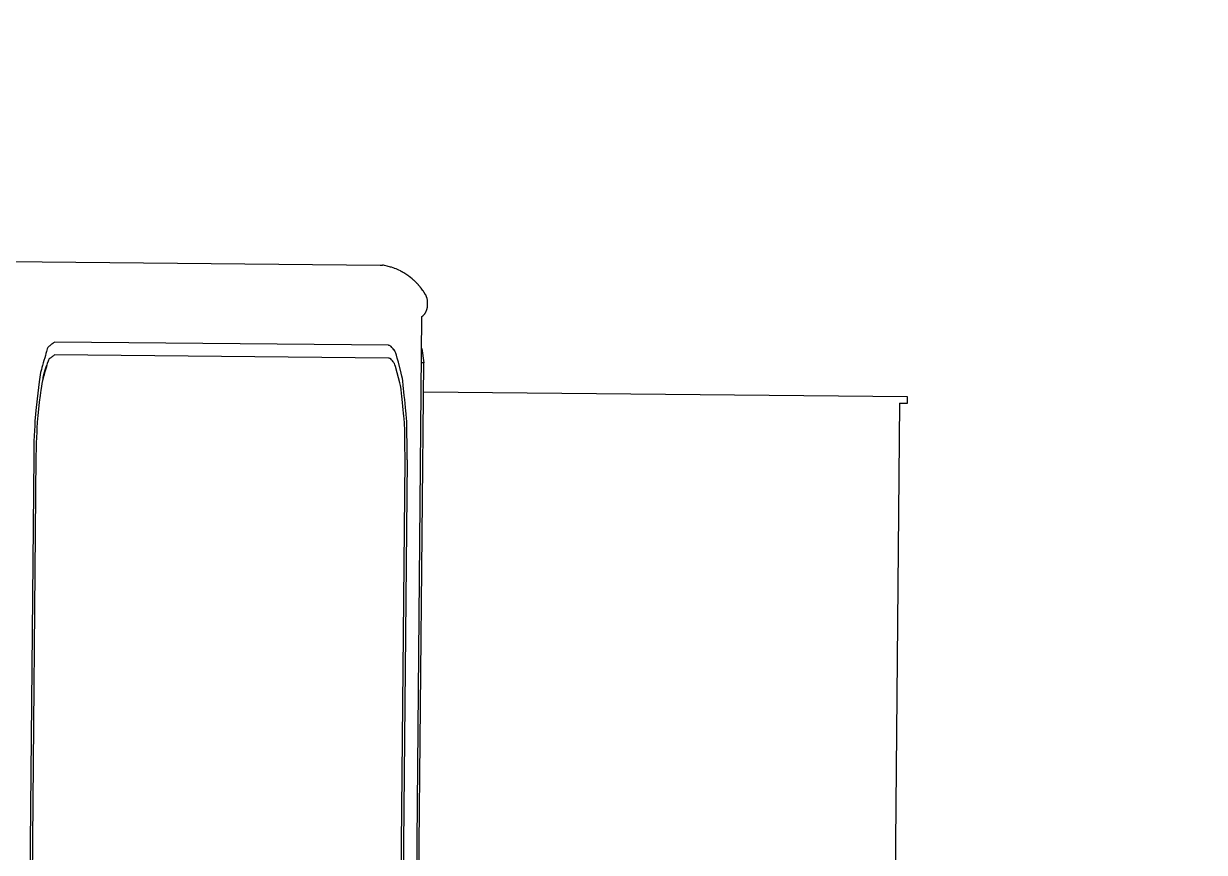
# Model space of a CAD drawing. Header units: millimetres. Extents: x -2078669 to -1085629, y -5987148 to 310365.
# Drawn here: x -1704538 to -1703718, y -2251143 to -2250568 of the extents above; entities that cross this region are included whole.
import ezdxf

# ---------------------------------------------------------------- set-up
doc = ezdxf.new("R2010")
doc.units = ezdxf.units.MM
doc.header["$LTSCALE"] = 500
for name, color, linetype, lineweight in [('D-BYP-STR8', 5, 'Continuous', 25), ('D-BYP-STRB', 5, 'Continuous', 25), ('D-BYP-STRC', 1, 'Continuous', 13)]:
    doc.layers.add(name, color=color, linetype=linetype, lineweight=lineweight)
doc.styles.add('MS ゴシック', font='MS Gothic.ttf')
doc.dimstyles.new('DIM-500-F', dxfattribs={"dimscale": 500, "dimtxt": 3.5, "dimasz": 2.5, "dimexe": 0, "dimexo": 2, "dimgap": 0.8, "dimtad": 1, "dimdec": 0, "dimzin": 0, "dimdsep": 46, "dimtxsty": 'MS ゴシック', "dimblk": 'OPEN', "dimcen": 0.1, "dimclrd": 256, "dimclre": 256, "dimclrt": 256, "dimaunit": 1, "dimadec": 4, "dimazin": 0, "dimtfac": 1, "dimtdec": 0, "dimtmove": 2, "dimatfit": 3, "dimldrblk": 'OPEN', "dimfxl": 1, "dimtolj": 1, "dimtzin": 0, "dimlwd": -1, "dimlwe": -1, "dimarcsym": 2})

# ---------------------------------------------------------------- blocks, each defined once
blk = doc.blocks.new('_Open')
at = {"color": 0, "linetype": 'ByBlock', "lineweight": -2}
for p, q in [((-1, 0.16667), (0, 0)), ((-1, -0.16667), (0, 0)), ((0, 0), (-1, 0))]:
    blk.add_line(p, q, dxfattribs=at)

msp = doc.modelspace()

# ---------------------------------------------------------------- linework, layer by layer
at = {"layer": 'D-BYP-STR8'}
msp.add_circle((-1706874.67, -2250448.98), 16000, dxfattribs=at)
at = {"layer": 'D-BYP-STRB', "linetype": 'Continuous'}
for p, q in [((-1704548.7, -2250732.98), (-1704524.93, -2250733.2)), ((-1704524.93, -2250733.2), (-1704290.19, -2250735.37)), ((-1704290.19, -2250735.37), (-1704288.5, -2250735.38)), ((-1704287.85, -2250735.54), (-1704288.5, -2250735.38)), ((-1704287.09, -2250735.72), (-1704287.85, -2250735.54)), ((-1704286.26, -2250735.92), (-1704287.09, -2250735.72)), ((-1704285.39, -2250736.12), (-1704286.26, -2250735.92)), ((-1704284.52, -2250736.33), (-1704285.39, -2250736.12)), ((-1704283.68, -2250736.54), (-1704284.52, -2250736.33)), ((-1704282.92, -2250736.73), (-1704283.68, -2250736.54)), ((-1704282.26, -2250736.9), (-1704282.92, -2250736.73)), ((-1704281.07, -2250737.25), (-1704282.26, -2250736.9)), ((-1704280.39, -2250737.54), (-1704281.07, -2250737.25)), ((-1704280.17, -2250737.64), (-1704280.39, -2250737.54)), ((-1704279.12, -2250738.08), (-1704280.17, -2250737.64)), ((-1704278.11, -2250738.5), (-1704279.12, -2250738.08)), ((-1704277.16, -2250738.93), (-1704278.11, -2250738.5)), ((-1704276.08, -2250739.46), (-1704277.16, -2250738.93)), ((-1704275.84, -2250739.59), (-1704276.08, -2250739.46)), ((-1704275.6, -2250739.72), (-1704275.84, -2250739.59)), ((-1704275.35, -2250739.85), (-1704275.6, -2250739.72)), ((-1704275.11, -2250739.98), (-1704275.35, -2250739.85)), ((-1704274.86, -2250740.11), (-1704275.11, -2250739.98)), ((-1704274.61, -2250740.25), (-1704274.86, -2250740.11)), ((-1704274.35, -2250740.4), (-1704274.61, -2250740.25)), ((-1704274.1, -2250740.54), (-1704274.35, -2250740.4)), ((-1704273.84, -2250740.7), (-1704274.1, -2250740.54)), ((-1704273.58, -2250740.85), (-1704273.84, -2250740.7)), ((-1704273.32, -2250741.01), (-1704273.58, -2250740.85)), ((-1704273.07, -2250741.16), (-1704273.32, -2250741.01)), ((-1704272.82, -2250741.32), (-1704273.07, -2250741.16)), ((-1704272.59, -2250741.46), (-1704272.82, -2250741.32)), ((-1704272.37, -2250741.6), (-1704272.59, -2250741.46)), ((-1704272.17, -2250741.73), (-1704272.37, -2250741.6)), ((-1704271.99, -2250741.85), (-1704272.17, -2250741.73)), ((-1704271.82, -2250741.96), (-1704271.99, -2250741.85)), ((-1704271.67, -2250742.06), (-1704271.82, -2250741.96)), ((-1704271.53, -2250742.15), (-1704271.67, -2250742.06)), ((-1704271.4, -2250742.24), (-1704271.53, -2250742.15)), ((-1704271.27, -2250742.33), (-1704271.4, -2250742.24)), ((-1704271.15, -2250742.42), (-1704271.27, -2250742.33)), ((-1704271.02, -2250742.51), (-1704271.15, -2250742.42)), ((-1704270.89, -2250742.6), (-1704271.02, -2250742.51)), ((-1704270.75, -2250742.7), (-1704270.89, -2250742.6)), ((-1704270.62, -2250742.79), (-1704270.75, -2250742.7)), ((-1704270.47, -2250742.9), (-1704270.62, -2250742.79)), ((-1704270.33, -2250743), (-1704270.47, -2250742.9)), ((-1704270.19, -2250743.11), (-1704270.33, -2250743)), ((-1704270.04, -2250743.21), (-1704270.19, -2250743.11)), ((-1704269.9, -2250743.32), (-1704270.04, -2250743.21)), ((-1704269.75, -2250743.43), (-1704269.9, -2250743.32)), ((-1704269.61, -2250743.54), (-1704269.75, -2250743.43)), ((-1704269.47, -2250743.65), (-1704269.61, -2250743.54)), ((-1704269.33, -2250743.75), (-1704269.47, -2250743.65)), ((-1704269.19, -2250743.86), (-1704269.33, -2250743.75)), ((-1704269.06, -2250743.97), (-1704269.19, -2250743.86)), ((-1704268.93, -2250744.07), (-1704269.06, -2250743.97)), ((-1704268.8, -2250744.17), (-1704268.93, -2250744.07)), ((-1704268.68, -2250744.27), (-1704268.8, -2250744.17)), ((-1704268.56, -2250744.36), (-1704268.68, -2250744.27)), ((-1704268.44, -2250744.46), (-1704268.56, -2250744.36)), ((-1704268.32, -2250744.56), (-1704268.44, -2250744.46)), ((-1704268.19, -2250744.67), (-1704268.32, -2250744.56)), ((-1704268.05, -2250744.78), (-1704268.19, -2250744.67)), ((-1704267.9, -2250744.91), (-1704268.05, -2250744.78)), ((-1704267.74, -2250745.05), (-1704267.9, -2250744.91)), ((-1704267.56, -2250745.21), (-1704267.74, -2250745.05)), ((-1704267.37, -2250745.37), (-1704267.56, -2250745.21)), ((-1704267.17, -2250745.55), (-1704267.37, -2250745.37)), ((-1704266.96, -2250745.74), (-1704267.17, -2250745.55)), ((-1704266.74, -2250745.93), (-1704266.96, -2250745.74)), ((-1704266.53, -2250746.13), (-1704266.74, -2250745.93)), ((-1704266.31, -2250746.33), (-1704266.53, -2250746.13)), ((-1704266.1, -2250746.54), (-1704266.31, -2250746.33)), ((-1704265.89, -2250746.74), (-1704266.1, -2250746.54)), ((-1704265.68, -2250746.93), (-1704265.89, -2250746.74)), ((-1704265.48, -2250747.13), (-1704265.68, -2250746.93)), ((-1704265.29, -2250747.32), (-1704265.48, -2250747.13)), ((-1704265.1, -2250747.52), (-1704265.29, -2250747.32)), ((-1704264.91, -2250747.71), (-1704265.1, -2250747.52)), ((-1704264.72, -2250747.9), (-1704264.91, -2250747.71)), ((-1704264.54, -2250748.1), (-1704264.72, -2250747.9)), ((-1704264.36, -2250748.29), (-1704264.54, -2250748.1)), ((-1704264.18, -2250748.48), (-1704264.36, -2250748.29)), ((-1704264, -2250748.68), (-1704264.18, -2250748.48)), ((-1704263.81, -2250748.88), (-1704264, -2250748.68)), ((-1704263.63, -2250749.08), (-1704263.81, -2250748.88)), ((-1704263.45, -2250749.29), (-1704263.63, -2250749.08)), ((-1704263.26, -2250749.5), (-1704263.45, -2250749.29)), ((-1704263.07, -2250749.72), (-1704263.26, -2250749.5)), ((-1704262.88, -2250749.95), (-1704263.07, -2250749.72)), ((-1704262.69, -2250750.18), (-1704262.88, -2250749.95)), ((-1704262.5, -2250750.41), (-1704262.69, -2250750.18)), ((-1704262.32, -2250750.64), (-1704262.5, -2250750.41)), ((-1704262.15, -2250750.85), (-1704262.32, -2250750.64)), ((-1704261.98, -2250751.06), (-1704262.15, -2250750.85)), ((-1704261.84, -2250751.25), (-1704261.98, -2250751.06)), ((-1704261.71, -2250751.41), (-1704261.84, -2250751.25)), ((-1704261.25, -2250752.01), (-1704261.71, -2250751.41)), ((-1704261.18, -2250752.11), (-1704261.25, -2250752.01)), ((-1704261.12, -2250752.19), (-1704261.18, -2250752.11)), ((-1704260.68, -2250752.81), (-1704261.12, -2250752.19)), ((-1704260.56, -2250752.97), (-1704260.68, -2250752.81)), ((-1704260.44, -2250753.16), (-1704260.56, -2250752.97)), ((-1704260.3, -2250753.36), (-1704260.44, -2250753.16)), ((-1704260.17, -2250753.56), (-1704260.3, -2250753.36)), ((-1704260.04, -2250753.75), (-1704260.17, -2250753.56)), ((-1704259.91, -2250753.93), (-1704260.04, -2250753.75)), ((-1704259.8, -2250754.1), (-1704259.91, -2250753.93)), ((-1704259.71, -2250754.23), (-1704259.8, -2250754.1)), ((-1704259.54, -2250754.5), (-1704259.71, -2250754.23)), ((-1704259.53, -2250754.52), (-1704259.54, -2250754.5)), ((-1704259.41, -2250754.7), (-1704259.53, -2250754.52)), ((-1704259.35, -2250754.81), (-1704259.41, -2250754.7)), ((-1704259.32, -2250754.85), (-1704259.35, -2250754.81)), ((-1704259.3, -2250754.89), (-1704259.32, -2250754.85)), ((-1704259.28, -2250754.92), (-1704259.3, -2250754.89)), ((-1704259.25, -2250754.96), (-1704259.28, -2250754.92)), ((-1704259.23, -2250754.99), (-1704259.25, -2250754.96)), ((-1704259.21, -2250755.03), (-1704259.23, -2250754.99)), ((-1704259.19, -2250755.06), (-1704259.21, -2250755.03)), ((-1704259.17, -2250755.1), (-1704259.19, -2250755.06)), ((-1704259.14, -2250755.14), (-1704259.17, -2250755.1)), ((-1704259.12, -2250755.18), (-1704259.14, -2250755.14)), ((-1704259.1, -2250755.22), (-1704259.12, -2250755.18)), ((-1704259.07, -2250755.26), (-1704259.1, -2250755.22)), ((-1704259.05, -2250755.29), (-1704259.07, -2250755.26)), ((-1704259.03, -2250755.33), (-1704259.05, -2250755.29)), ((-1704259.01, -2250755.36), (-1704259.03, -2250755.33)), ((-1704258.99, -2250755.39), (-1704259.01, -2250755.36)), ((-1704258.93, -2250755.5), (-1704258.99, -2250755.39)), ((-1704258.92, -2250755.51), (-1704258.93, -2250755.5)), ((-1704258.89, -2250755.56), (-1704258.92, -2250755.51)), ((-1704258.85, -2250755.62), (-1704258.89, -2250755.56)), ((-1704258.84, -2250755.64), (-1704258.85, -2250755.62)), ((-1704258.83, -2250755.65), (-1704258.84, -2250755.64)), ((-1704258.82, -2250755.67), (-1704258.83, -2250755.65)), ((-1704258.82, -2250755.68), (-1704258.82, -2250755.67)), ((-1704258.81, -2250755.7), (-1704258.82, -2250755.68)), ((-1704258.8, -2250755.71), (-1704258.81, -2250755.7)), ((-1704258.79, -2250755.73), (-1704258.8, -2250755.71)), ((-1704258.78, -2250755.74), (-1704258.79, -2250755.73)), ((-1704258.77, -2250755.76), (-1704258.78, -2250755.74)), ((-1704258.76, -2250755.77), (-1704258.77, -2250755.76)), ((-1704258.75, -2250755.79), (-1704258.76, -2250755.77)), ((-1704258.74, -2250755.81), (-1704258.75, -2250755.79)), ((-1704258.73, -2250755.82), (-1704258.74, -2250755.81)), ((-1704258.73, -2250755.83), (-1704258.73, -2250755.82)), ((-1704258.72, -2250755.85), (-1704258.73, -2250755.83)), ((-1704258.71, -2250755.86), (-1704258.72, -2250755.85)), ((-1704258.69, -2250755.9), (-1704258.71, -2250755.86)), ((-1704258.68, -2250755.91), (-1704258.69, -2250755.9)), ((-1704258.68, -2250755.92), (-1704258.68, -2250755.91)), ((-1704258.68, -2250755.91), (-1704258.68, -2250755.91)), ((-1704258.67, -2250755.93), (-1704258.68, -2250755.92)), ((-1704258.68, -2250755.92), (-1704258.68, -2250755.92)), ((-1704258.66, -2250755.94), (-1704258.67, -2250755.93)), ((-1704258.67, -2250755.93), (-1704258.67, -2250755.93)), ((-1704258.66, -2250755.95), (-1704258.66, -2250755.94)), ((-1704258.65, -2250755.97), (-1704258.66, -2250755.95)), ((-1704258.66, -2250755.95), (-1704258.66, -2250755.95)), ((-1704258.63, -2250756), (-1704258.65, -2250755.97)), ((-1704258.63, -2250756.01), (-1704258.63, -2250756)), ((-1704258.62, -2250756.01), (-1704258.63, -2250756.01)), ((-1704258.62, -2250756.02), (-1704258.62, -2250756.01)), ((-1704258.62, -2250756.03), (-1704258.62, -2250756.02)), ((-1704258.61, -2250756.03), (-1704258.62, -2250756.03)), ((-1704258.61, -2250756.04), (-1704258.61, -2250756.03)), ((-1704258.6, -2250756.05), (-1704258.61, -2250756.04)), ((-1704258.61, -2250756.04), (-1704258.61, -2250756.04)), ((-1704258.59, -2250756.06), (-1704258.6, -2250756.05)), ((-1704258.59, -2250756.07), (-1704258.59, -2250756.06)), ((-1704258.59, -2250756.08), (-1704258.59, -2250756.07)), ((-1704258.59, -2250756.07), (-1704258.59, -2250756.07)), ((-1704258.59, -2250756.07), (-1704258.59, -2250756.07)), ((-1704258.59, -2250756.07), (-1704258.59, -2250756.07)), ((-1704258.59, -2250756.07), (-1704258.59, -2250756.07)), ((-1704258.59, -2250756.07), (-1704258.59, -2250756.07)), ((-1704258.58, -2250756.08), (-1704258.59, -2250756.08)), ((-1704258.58, -2250756.09), (-1704258.58, -2250756.08)), ((-1704258.58, -2250756.08), (-1704258.58, -2250756.08)), ((-1704258.57, -2250756.1), (-1704258.58, -2250756.09)), ((-1704258.58, -2250756.09), (-1704258.58, -2250756.09)), ((-1704258.57, -2250756.11), (-1704258.57, -2250756.1)), ((-1704258.57, -2250756.1), (-1704258.57, -2250756.1)), ((-1704258.56, -2250756.11), (-1704258.57, -2250756.11)), ((-1704258.56, -2250756.12), (-1704258.56, -2250756.11)), ((-1704257.94, -2250757.43), (-1704258.56, -2250756.12)), ((-1704258.56, -2250756.12), (-1704258.56, -2250756.12)), ((-1704257.56, -2250758.57), (-1704257.94, -2250757.43)), ((-1704257.33, -2250759.76), (-1704257.56, -2250758.57)), ((-1704257.43, -2250765.1), (-1704257.4, -2250764.97)), ((-1704257.4, -2250764.97), (-1704257.32, -2250764.44)), ((-1704257.34, -2250762.69), (-1704257.34, -2250762.67)), ((-1704257.34, -2250762.67), (-1704257.24, -2250762.67)), ((-1704257.34, -2250762.71), (-1704257.34, -2250762.69)), ((-1704257.34, -2250762.73), (-1704257.34, -2250762.71)), ((-1704257.34, -2250762.75), (-1704257.34, -2250762.73)), ((-1704257.34, -2250762.77), (-1704257.34, -2250762.75)), ((-1704257.34, -2250762.8), (-1704257.34, -2250762.77)), ((-1704257.34, -2250762.82), (-1704257.34, -2250762.8)), ((-1704257.34, -2250762.85), (-1704257.34, -2250762.82)), ((-1704257.34, -2250762.88), (-1704257.34, -2250762.85)), ((-1704257.34, -2250762.91), (-1704257.34, -2250762.88)), ((-1704257.34, -2250762.93), (-1704257.34, -2250762.91)), ((-1704257.34, -2250762.96), (-1704257.34, -2250762.93)), ((-1704257.34, -2250762.98), (-1704257.34, -2250762.96)), ((-1704257.34, -2250763), (-1704257.34, -2250762.98)), ((-1704257.34, -2250763.02), (-1704257.34, -2250763)), ((-1704257.34, -2250763.03), (-1704257.34, -2250763.02)), ((-1704257.23, -2250761.2), (-1704257.33, -2250759.76)), ((-1704257.32, -2250764.44), (-1704257.31, -2250764.41)), ((-1704257.31, -2250764.41), (-1704257.27, -2250763.94)), ((-1704257.27, -2250763.94), (-1704257.26, -2250763.85)), ((-1704257.26, -2250763.7), (-1704257.25, -2250763.63)), ((-1704257.26, -2250763.78), (-1704257.26, -2250763.7)), ((-1704257.26, -2250763.85), (-1704257.26, -2250763.78)), ((-1704257.26, -2250763.78), (-1704257.26, -2250763.78)), ((-1704257.25, -2250762.9), (-1704257.24, -2250762.87)), ((-1704257.25, -2250762.93), (-1704257.25, -2250762.9)), ((-1704257.25, -2250762.95), (-1704257.25, -2250762.93)), ((-1704257.25, -2250762.98), (-1704257.25, -2250762.95)), ((-1704257.25, -2250762.99), (-1704257.25, -2250762.98)), ((-1704257.25, -2250763.01), (-1704257.25, -2250762.99)), ((-1704257.25, -2250763.02), (-1704257.25, -2250763.01)), ((-1704257.25, -2250763.03), (-1704257.25, -2250763.02)), ((-1704257.25, -2250763.04), (-1704257.25, -2250763.03)), ((-1704257.25, -2250763.05), (-1704257.25, -2250763.04)), ((-1704257.25, -2250763.04), (-1704257.25, -2250763.04)), ((-1704257.25, -2250763.06), (-1704257.25, -2250763.05)), ((-1704257.25, -2250763.05), (-1704257.25, -2250763.05)), ((-1704257.25, -2250763.07), (-1704257.25, -2250763.06)), ((-1704257.25, -2250763.08), (-1704257.25, -2250763.07)), ((-1704257.25, -2250763.07), (-1704257.25, -2250763.07)), ((-1704257.25, -2250763.09), (-1704257.25, -2250763.08)), ((-1704257.25, -2250763.1), (-1704257.25, -2250763.09)), ((-1704257.25, -2250763.13), (-1704257.25, -2250763.1)), ((-1704257.25, -2250763.24), (-1704257.25, -2250763.13)), ((-1704257.25, -2250763.27), (-1704257.25, -2250763.24)), ((-1704257.25, -2250763.3), (-1704257.25, -2250763.27)), ((-1704257.25, -2250763.32), (-1704257.25, -2250763.3)), ((-1704257.25, -2250763.35), (-1704257.25, -2250763.32)), ((-1704257.25, -2250763.38), (-1704257.25, -2250763.35)), ((-1704257.25, -2250763.41), (-1704257.25, -2250763.38)), ((-1704257.25, -2250763.43), (-1704257.25, -2250763.41)), ((-1704257.25, -2250763.46), (-1704257.25, -2250763.43)), ((-1704257.25, -2250763.48), (-1704257.25, -2250763.46)), ((-1704257.25, -2250763.51), (-1704257.25, -2250763.48)), ((-1704257.25, -2250763.53), (-1704257.25, -2250763.51)), ((-1704257.25, -2250763.55), (-1704257.25, -2250763.53)), ((-1704257.25, -2250763.57), (-1704257.25, -2250763.55)), ((-1704257.25, -2250763.59), (-1704257.25, -2250763.57)), ((-1704257.25, -2250763.61), (-1704257.25, -2250763.59)), ((-1704257.25, -2250763.63), (-1704257.25, -2250763.61)), ((-1704257.24, -2250762.67), (-1704257.22, -2250760.73)), ((-1704257.24, -2250762.7), (-1704257.24, -2250762.67)), ((-1704257.24, -2250762.73), (-1704257.24, -2250762.7)), ((-1704257.24, -2250762.76), (-1704257.24, -2250762.73)), ((-1704257.24, -2250762.8), (-1704257.24, -2250762.76)), ((-1704257.24, -2250762.83), (-1704257.24, -2250762.8)), ((-1704257.24, -2250762.87), (-1704257.24, -2250762.83)), ((-1704268.42, -2251560.45), (-1704261.12, -2250771.13)), ((-1704261.12, -2250771.14), (-1704261.07, -2250771.1)), ((-1704261.07, -2250771.1), (-1704261.02, -2250771.06)), ((-1704261.02, -2250771.06), (-1704260.97, -2250771.02)), ((-1704260.97, -2250771.02), (-1704260.93, -2250770.99)), ((-1704260.93, -2250770.99), (-1704260.88, -2250770.95)), ((-1704260.88, -2250770.95), (-1704260.84, -2250770.92)), ((-1704260.84, -2250770.92), (-1704260.8, -2250770.89)), ((-1704260.8, -2250770.89), (-1704260.76, -2250770.86)), ((-1704260.76, -2250770.86), (-1704260.36, -2250770.5)), ((-1704260.36, -2250770.5), (-1704260.34, -2250770.48)), ((-1704260.34, -2250770.48), (-1704260.31, -2250770.45)), ((-1704260.31, -2250770.45), (-1704259.83, -2250769.96)), ((-1704259.83, -2250769.96), (-1704259.35, -2250769.39)), ((-1704259.35, -2250769.38), (-1704259.34, -2250769.37)), ((-1704259.35, -2250769.39), (-1704259.35, -2250769.38)), ((-1704259.34, -2250769.37), (-1704259.07, -2250769)), ((-1704259.07, -2250769), (-1704259.02, -2250768.93)), ((-1704259.02, -2250768.93), (-1704258.96, -2250768.84)), ((-1704258.96, -2250768.84), (-1704258.9, -2250768.75)), ((-1704258.9, -2250768.75), (-1704258.84, -2250768.65)), ((-1704258.84, -2250768.65), (-1704258.78, -2250768.55)), ((-1704258.78, -2250768.55), (-1704258.71, -2250768.45)), ((-1704258.71, -2250768.45), (-1704258.65, -2250768.35)), ((-1704258.65, -2250768.35), (-1704258.59, -2250768.25)), ((-1704258.59, -2250768.25), (-1704258.54, -2250768.17)), ((-1704258.54, -2250768.17), (-1704258.49, -2250768.08)), ((-1704258.49, -2250768.08), (-1704258.45, -2250768)), ((-1704258.45, -2250768), (-1704258.4, -2250767.92)), ((-1704258.4, -2250767.92), (-1704258.36, -2250767.84)), ((-1704258.36, -2250767.84), (-1704258.32, -2250767.76)), ((-1704258.32, -2250767.76), (-1704258.28, -2250767.67)), ((-1704258.28, -2250767.67), (-1704258.23, -2250767.56)), ((-1704258.23, -2250767.56), (-1704257.87, -2250766.71)), ((-1704257.87, -2250766.71), (-1704257.85, -2250766.66)), ((-1704257.85, -2250766.64), (-1704257.67, -2250766.1)), ((-1704257.85, -2250766.66), (-1704257.85, -2250766.64)), ((-1704257.67, -2250766.1), (-1704257.64, -2250765.98)), ((-1704257.64, -2250765.98), (-1704257.6, -2250765.85)), ((-1704257.6, -2250765.85), (-1704257.57, -2250765.7)), ((-1704257.57, -2250765.7), (-1704257.53, -2250765.54)), ((-1704257.53, -2250765.54), (-1704257.49, -2250765.39)), ((-1704257.49, -2250765.39), (-1704257.46, -2250765.24)), ((-1704257.46, -2250765.24), (-1704257.43, -2250765.1)), ((-1704517.15, -2250789.42), (-1704517.64, -2250789.8)), ((-1704516.7, -2250789.08), (-1704517.15, -2250789.42)), ((-1704516.31, -2250788.78), (-1704516.7, -2250789.08)), ((-1704284.31, -2250790.92), (-1704516.31, -2250788.78)), ((-1704522.29, -2250796.71), (-1704522.72, -2250798.21)), ((-1704521.91, -2250795.42), (-1704522.29, -2250796.71)), ((-1704521.35, -2250793.58), (-1704521.91, -2250795.42)), ((-1704521, -2250792.68), (-1704521.35, -2250793.58)), ((-1704520.84, -2250792.39), (-1704521, -2250792.68)), ((-1704520.65, -2250792.16), (-1704520.84, -2250792.39)), ((-1704520.05, -2250791.65), (-1704520.65, -2250792.16)), ((-1704520.02, -2250791.62), (-1704520.05, -2250791.65)), ((-1704519.62, -2250791.33), (-1704520.02, -2250791.62)), ((-1704519.17, -2250790.98), (-1704519.62, -2250791.33)), ((-1704518.67, -2250790.6), (-1704519.17, -2250790.98)), ((-1704518.16, -2250790.2), (-1704518.67, -2250790.6)), ((-1704517.64, -2250789.8), (-1704518.16, -2250790.2)), ((-1704516.4, -2250797.78), (-1704516.74, -2250798.04)), ((-1704284.39, -2250799.92), (-1704516.4, -2250797.78)), ((-1704284.31, -2250790.92), (-1704284.31, -2250791.22)), ((-1704283.78, -2250791.31), (-1704284.31, -2250791.22)), ((-1704283.32, -2250791.45), (-1704283.78, -2250791.31)), ((-1704282.9, -2250791.66), (-1704283.32, -2250791.45)), ((-1704282.51, -2250791.93), (-1704282.9, -2250791.66)), ((-1704281.96, -2250792.49), (-1704282.51, -2250791.93)), ((-1704281.24, -2250793.41), (-1704281.96, -2250792.49)), ((-1704280.68, -2250794.13), (-1704281.24, -2250793.41)), ((-1704280.5, -2250794.32), (-1704280.68, -2250794.13)), ((-1704280.08, -2250794.83), (-1704280.5, -2250794.32)), ((-1704279.73, -2250795.5), (-1704280.08, -2250794.83)), ((-1704279.33, -2250796.52), (-1704279.73, -2250795.5)), ((-1704278.86, -2250797.94), (-1704279.33, -2250796.52)), ((-1704261.33, -2250793.31), (-1704259.95, -2250803.15)), ((-1704524.67, -2250805.02), (-1704525.1, -2250806.57)), ((-1704524.19, -2250803.34), (-1704524.67, -2250805.02)), ((-1704523.69, -2250801.6), (-1704524.19, -2250803.34)), ((-1704523.2, -2250799.87), (-1704523.69, -2250801.6)), ((-1704522.72, -2250798.21), (-1704523.2, -2250799.87)), ((-1704522.04, -2250805.99), (-1704522.44, -2250807.36)), ((-1704522.18, -2250806.13), (-1704522.12, -2250805.95)), ((-1704522.12, -2250805.95), (-1704522.05, -2250805.77)), ((-1704522.05, -2250805.77), (-1704521.98, -2250805.6)), ((-1704521.68, -2250804.74), (-1704522.04, -2250805.99)), ((-1704521.98, -2250805.6), (-1704521.91, -2250805.44)), ((-1704521.91, -2250805.44), (-1704521.85, -2250805.29)), ((-1704521.85, -2250805.29), (-1704521.79, -2250805.15)), ((-1704521.79, -2250805.15), (-1704521.73, -2250805.02)), ((-1704521.73, -2250805.02), (-1704521.68, -2250804.9)), ((-1704521.36, -2250803.67), (-1704521.68, -2250804.74)), ((-1704521.68, -2250804.9), (-1704521.63, -2250804.79)), ((-1704521.63, -2250804.79), (-1704521.58, -2250804.7)), ((-1704521.58, -2250804.7), (-1704521.55, -2250804.63)), ((-1704521.55, -2250804.63), (-1704521.52, -2250804.56)), ((-1704521.52, -2250804.56), (-1704521.49, -2250804.51)), ((-1704521.49, -2250804.51), (-1704521.47, -2250804.48)), ((-1704521.47, -2250804.48), (-1704521.46, -2250804.45)), ((-1704521.46, -2250804.45), (-1704521.44, -2250804.42)), ((-1704521.44, -2250804.42), (-1704521.43, -2250804.41)), ((-1704521.43, -2250804.41), (-1704521.43, -2250804.4)), ((-1704520.87, -2250802.07), (-1704521.36, -2250803.67)), ((-1704520.55, -2250801.28), (-1704520.87, -2250802.07)), ((-1704520.4, -2250801.01), (-1704520.55, -2250801.28)), ((-1704520.23, -2250800.79), (-1704520.4, -2250801.01)), ((-1704519.68, -2250800.3), (-1704520.23, -2250800.79)), ((-1704519.33, -2250800.03), (-1704519.68, -2250800.3)), ((-1704518.92, -2250799.71), (-1704519.33, -2250800.03)), ((-1704518.48, -2250799.37), (-1704518.92, -2250799.71)), ((-1704518.03, -2250799.02), (-1704518.48, -2250799.37)), ((-1704517.57, -2250798.67), (-1704518.03, -2250799.02)), ((-1704517.13, -2250798.34), (-1704517.57, -2250798.67)), ((-1704516.74, -2250798.04), (-1704517.13, -2250798.34)), ((-1704283.92, -2250800), (-1704284.39, -2250799.92)), ((-1704283.51, -2250800.13), (-1704283.92, -2250800)), ((-1704283.13, -2250800.31), (-1704283.51, -2250800.13)), ((-1704282.79, -2250800.55), (-1704283.13, -2250800.31)), ((-1704282.3, -2250801.05), (-1704282.79, -2250800.55)), ((-1704281.66, -2250801.87), (-1704282.3, -2250801.05)), ((-1704281.16, -2250802.51), (-1704281.66, -2250801.87)), ((-1704281, -2250802.68), (-1704281.16, -2250802.51)), ((-1704280.63, -2250803.14), (-1704281, -2250802.68)), ((-1704280.31, -2250803.73), (-1704280.63, -2250803.14)), ((-1704279.95, -2250804.64), (-1704280.31, -2250803.73)), ((-1704279.54, -2250805.9), (-1704279.95, -2250804.64)), ((-1704278.36, -2250810.13), (-1704279.54, -2250805.9)), ((-1704278.28, -2250799.96), (-1704278.86, -2250797.94)), ((-1704277.54, -2250802.68), (-1704278.28, -2250799.96)), ((-1704275.54, -2250810.45), (-1704277.54, -2250802.68)), ((-1704266.95, -2251560.89), (-1704259.95, -2250803.15)), ((-1704259.95, -2250803.15), (-1704261.42, -2250803.14)), ((-1704526.62, -2250813.18), (-1704527.02, -2250816.35)), ((-1704526.35, -2250811.48), (-1704526.62, -2250813.18)), ((-1704526.03, -2250810), (-1704526.35, -2250811.48)), ((-1704525.48, -2250807.91), (-1704526.03, -2250810)), ((-1704525.1, -2250806.57), (-1704525.48, -2250807.91)), ((-1704524.33, -2250813.84), (-1704524.74, -2250815.6)), ((-1704524.02, -2250812.78), (-1704524.33, -2250813.84)), ((-1704524.33, -2250813.83), (-1704524.32, -2250813.82)), ((-1704524.33, -2250813.84), (-1704524.33, -2250813.83)), ((-1704524.33, -2250813.83), (-1704524.33, -2250813.83)), ((-1704524.33, -2250813.84), (-1704524.33, -2250813.84)), ((-1704524.33, -2250813.84), (-1704524.33, -2250813.84)), ((-1704524.32, -2250813.78), (-1704524.31, -2250813.74)), ((-1704524.32, -2250813.8), (-1704524.32, -2250813.78)), ((-1704524.32, -2250813.81), (-1704524.32, -2250813.8)), ((-1704524.32, -2250813.82), (-1704524.32, -2250813.81)), ((-1704524.32, -2250813.82), (-1704524.32, -2250813.82)), ((-1704524.32, -2250813.82), (-1704524.32, -2250813.82)), ((-1704524.31, -2250813.74), (-1704524.3, -2250813.71)), ((-1704524.3, -2250813.7), (-1704524.28, -2250813.64)), ((-1704524.3, -2250813.71), (-1704524.3, -2250813.7)), ((-1704524.28, -2250813.64), (-1704524.26, -2250813.54)), ((-1704524.26, -2250813.54), (-1704524.24, -2250813.46)), ((-1704524.24, -2250813.45), (-1704524.2, -2250813.28)), ((-1704524.24, -2250813.46), (-1704524.24, -2250813.45)), ((-1704524.2, -2250813.28), (-1704524.19, -2250813.24)), ((-1704524.19, -2250813.24), (-1704524.18, -2250813.19)), ((-1704524.18, -2250813.19), (-1704524.17, -2250813.14)), ((-1704524.17, -2250813.14), (-1704524.16, -2250813.08)), ((-1704524.16, -2250813.08), (-1704524.14, -2250813.02)), ((-1704524.14, -2250813.02), (-1704524.13, -2250812.96)), ((-1704524.13, -2250812.96), (-1704524.12, -2250812.9)), ((-1704524.12, -2250812.9), (-1704524.1, -2250812.84)), ((-1704524.1, -2250812.84), (-1704524.09, -2250812.78)), ((-1704524.09, -2250812.78), (-1704524.08, -2250812.73)), ((-1704524.08, -2250812.73), (-1704524.06, -2250812.67)), ((-1704524.06, -2250812.67), (-1704524.05, -2250812.62)), ((-1704524.05, -2250812.62), (-1704524.04, -2250812.57)), ((-1704524.04, -2250812.57), (-1704524.03, -2250812.51)), ((-1704524.03, -2250812.51), (-1704524.01, -2250812.46)), ((-1704523.66, -2250811.55), (-1704524.02, -2250812.78)), ((-1704524.01, -2250812.46), (-1704524, -2250812.41)), ((-1704524, -2250812.41), (-1704523.99, -2250812.36)), ((-1704523.99, -2250812.36), (-1704523.98, -2250812.3)), ((-1704523.98, -2250812.3), (-1704523.96, -2250812.25)), ((-1704523.96, -2250812.25), (-1704523.95, -2250812.19)), ((-1704523.95, -2250812.19), (-1704523.93, -2250812.12)), ((-1704523.93, -2250812.12), (-1704523.92, -2250812.05)), ((-1704523.92, -2250812.05), (-1704523.9, -2250811.97)), ((-1704523.9, -2250811.97), (-1704523.88, -2250811.89)), ((-1704523.88, -2250811.89), (-1704523.85, -2250811.79)), ((-1704523.85, -2250811.79), (-1704523.83, -2250811.69)), ((-1704523.83, -2250811.69), (-1704523.8, -2250811.58)), ((-1704523.8, -2250811.58), (-1704523.77, -2250811.46)), ((-1704523.77, -2250811.46), (-1704523.74, -2250811.33)), ((-1704523.74, -2250811.33), (-1704523.71, -2250811.19)), ((-1704523.71, -2250811.19), (-1704523.67, -2250811.04)), ((-1704523.67, -2250811.04), (-1704523.63, -2250810.89)), ((-1704523.27, -2250810.19), (-1704523.66, -2250811.55)), ((-1704523.63, -2250810.89), (-1704523.58, -2250810.72)), ((-1704523.58, -2250810.72), (-1704523.54, -2250810.54)), ((-1704523.54, -2250810.54), (-1704523.49, -2250810.35)), ((-1704523.49, -2250810.35), (-1704523.44, -2250810.16)), ((-1704523.44, -2250810.16), (-1704523.38, -2250809.96)), ((-1704523.38, -2250809.96), (-1704523.33, -2250809.74)), ((-1704523.33, -2250809.74), (-1704523.26, -2250809.52)), ((-1704522.86, -2250808.77), (-1704523.27, -2250810.19)), ((-1704523.26, -2250809.52), (-1704523.2, -2250809.3)), ((-1704523.2, -2250809.3), (-1704523.13, -2250809.06)), ((-1704523.13, -2250809.06), (-1704523.06, -2250808.82)), ((-1704523.06, -2250808.82), (-1704522.99, -2250808.58)), ((-1704522.99, -2250808.58), (-1704522.92, -2250808.33)), ((-1704522.92, -2250808.33), (-1704522.84, -2250808.09)), ((-1704522.44, -2250807.36), (-1704522.86, -2250808.77)), ((-1704522.84, -2250808.09), (-1704522.77, -2250807.85)), ((-1704522.77, -2250807.85), (-1704522.69, -2250807.61)), ((-1704522.69, -2250807.61), (-1704522.62, -2250807.37)), ((-1704522.62, -2250807.37), (-1704522.54, -2250807.15)), ((-1704522.54, -2250807.15), (-1704522.47, -2250806.93)), ((-1704522.47, -2250806.93), (-1704522.4, -2250806.72)), ((-1704522.4, -2250806.72), (-1704522.33, -2250806.52)), ((-1704522.33, -2250806.52), (-1704522.25, -2250806.32)), ((-1704522.25, -2250806.32), (-1704522.18, -2250806.13)), ((-1704276.58, -2250817.04), (-1704278.36, -2250810.13)), ((-1704275.01, -2250812.61), (-1704275.54, -2250810.45)), ((-1704274.73, -2250814.05), (-1704275.01, -2250812.61)), ((-1704274.49, -2250815.8), (-1704274.73, -2250814.05)), ((-1704527.02, -2250816.35), (-1704528.48, -2250828.32)), ((-1704525.89, -2250822.23), (-1704526.4, -2250825.94)), ((-1704525.51, -2250819.73), (-1704525.89, -2250822.23)), ((-1704525.12, -2250817.51), (-1704525.51, -2250819.73)), ((-1704524.74, -2250815.6), (-1704525.12, -2250817.51)), ((-1704276.11, -2250818.96), (-1704276.58, -2250817.04)), ((-1704275.86, -2250820.24), (-1704276.11, -2250818.96)), ((-1704275.65, -2250821.8), (-1704275.86, -2250820.24)), ((-1704275.35, -2250824.55), (-1704275.65, -2250821.8)), ((-1704274.16, -2250818.89), (-1704274.49, -2250815.8)), ((-1704273.94, -2250820.97), (-1704274.16, -2250818.89)), ((-1704273.7, -2250823.4), (-1704273.94, -2250820.97)), ((-1704528.48, -2250828.32), (-1704529.38, -2250836.24)), ((-1704526.95, -2250830.45), (-1704527.51, -2250835.36)), ((-1704526.4, -2250825.94), (-1704526.95, -2250830.45)), ((-1704275.16, -2250826.4), (-1704275.35, -2250824.55)), ((-1704274.94, -2250828.56), (-1704275.16, -2250826.4)), ((-1704274.71, -2250830.92), (-1704274.94, -2250828.56)), ((-1704273.43, -2250826.04), (-1704273.7, -2250823.4)), ((-1704273.15, -2250828.8), (-1704273.43, -2250826.04)), ((-1704272.88, -2250831.57), (-1704273.15, -2250828.8)), ((-1703923.85, -2250826.76), (-1704260.14, -2250823.65)), ((-1703923.89, -2250831.26), (-1703923.85, -2250826.76)), ((-1704529.38, -2250836.24), (-1704529.85, -2250841.38)), ((-1704527.51, -2250835.36), (-1704527.98, -2250839.87)), ((-1704274.46, -2250833.38), (-1704274.71, -2250830.92)), ((-1704274.22, -2250835.83), (-1704274.46, -2250833.38)), ((-1704273.98, -2250838.19), (-1704274.22, -2250835.83)), ((-1704273.77, -2250840.35), (-1704273.98, -2250838.19)), ((-1704272.62, -2250834.22), (-1704272.88, -2250831.57)), ((-1704272.38, -2250836.64), (-1704272.62, -2250834.22)), ((-1704272.18, -2250838.74), (-1704272.38, -2250836.64)), ((-1704271.89, -2250841.87), (-1704272.18, -2250838.74)), ((-1703929.39, -2250831.21), (-1703936.32, -2251581.17)), ((-1703929.39, -2250831.21), (-1703923.89, -2250831.26)), ((-1704530.14, -2250846.95), (-1704530.29, -2250850.23)), ((-1704530.09, -2250845.94), (-1704530.14, -2250846.95)), ((-1704529.98, -2250843.48), (-1704530.09, -2250845.94)), ((-1704529.85, -2250841.38), (-1704529.98, -2250843.48)), ((-1704528.38, -2250844.48), (-1704528.62, -2250848.71)), ((-1704527.98, -2250839.87), (-1704528.38, -2250844.48)), ((-1704273.59, -2250842.22), (-1704273.77, -2250840.35)), ((-1704273.33, -2250845), (-1704273.59, -2250842.22)), ((-1704273.21, -2250846.75), (-1704273.33, -2250845)), ((-1704273.14, -2250848.5), (-1704273.21, -2250846.75)), ((-1704271.75, -2250843.83), (-1704271.89, -2250841.87)), ((-1704271.68, -2250845.79), (-1704271.75, -2250843.83)), ((-1704271.62, -2250849.2), (-1704271.68, -2250845.79)), ((-1704530.29, -2250850.23), (-1704530.62, -2250857.7)), ((-1704528.75, -2250851.29), (-1704529.08, -2250858.89)), ((-1704528.66, -2250849.37), (-1704528.75, -2250851.29)), ((-1704528.62, -2250848.71), (-1704528.66, -2250849.37)), ((-1704273.09, -2250851.53), (-1704273.14, -2250848.5)), ((-1704273.09, -2250851.73), (-1704273.09, -2250851.53)), ((-1704273.06, -2250853.72), (-1704273.09, -2250851.73)), ((-1704273.03, -2250856.03), (-1704273.06, -2250853.72)), ((-1704271.62, -2250849.42), (-1704271.62, -2250849.2)), ((-1704271.58, -2250851.66), (-1704271.62, -2250849.42)), ((-1704271.55, -2250854.26), (-1704271.58, -2250851.66)), ((-1704271.51, -2250857.09), (-1704271.55, -2250854.26)), ((-1704530.74, -2250862.41), (-1704530.83, -2250868.15)), ((-1704530.62, -2250857.7), (-1704530.74, -2250862.41)), ((-1704529.19, -2250863.07), (-1704529.27, -2250868.16)), ((-1704529.08, -2250858.89), (-1704529.19, -2250863.07)), ((-1704272.99, -2250858.55), (-1704273.03, -2250856.03)), ((-1704272.96, -2250861.18), (-1704272.99, -2250858.55)), ((-1704272.92, -2250863.8), (-1704272.96, -2250861.18)), ((-1704271.46, -2250860.04), (-1704271.51, -2250857.09)), ((-1704271.42, -2250862.98), (-1704271.46, -2250860.04)), ((-1704271.38, -2250865.79), (-1704271.42, -2250862.98)), ((-1704530.83, -2250868.15), (-1704537.03, -2251538.12)), ((-1704529.27, -2250868.16), (-1704535.47, -2251538.13)), ((-1704279.02, -2251540.51), (-1704272.82, -2250870.53)), ((-1704277.46, -2251540.52), (-1704271.26, -2250870.55)), ((-1704272.88, -2250866.3), (-1704272.92, -2250863.8)), ((-1704272.85, -2250868.58), (-1704272.88, -2250866.3)), ((-1704272.82, -2250870.53), (-1704272.85, -2250868.58)), ((-1704271.34, -2250868.36), (-1704271.38, -2250865.79)), ((-1704271.31, -2250870.55), (-1704271.34, -2250868.36)), ((-1704271.26, -2250870.55), (-1704271.31, -2250870.55))]:
    msp.add_line(p, q, dxfattribs=at)

# ---------------------------------------------------------------- leaders
at = {"layer": 'D-BYP-STRC'}
msp.add_leader([(-1703629.48, -2242852.75), (-1725054.33, -2264790.47)], dimstyle='DIM-500-F', dxfattribs=at)

doc.saveas('drawing.dxf')
